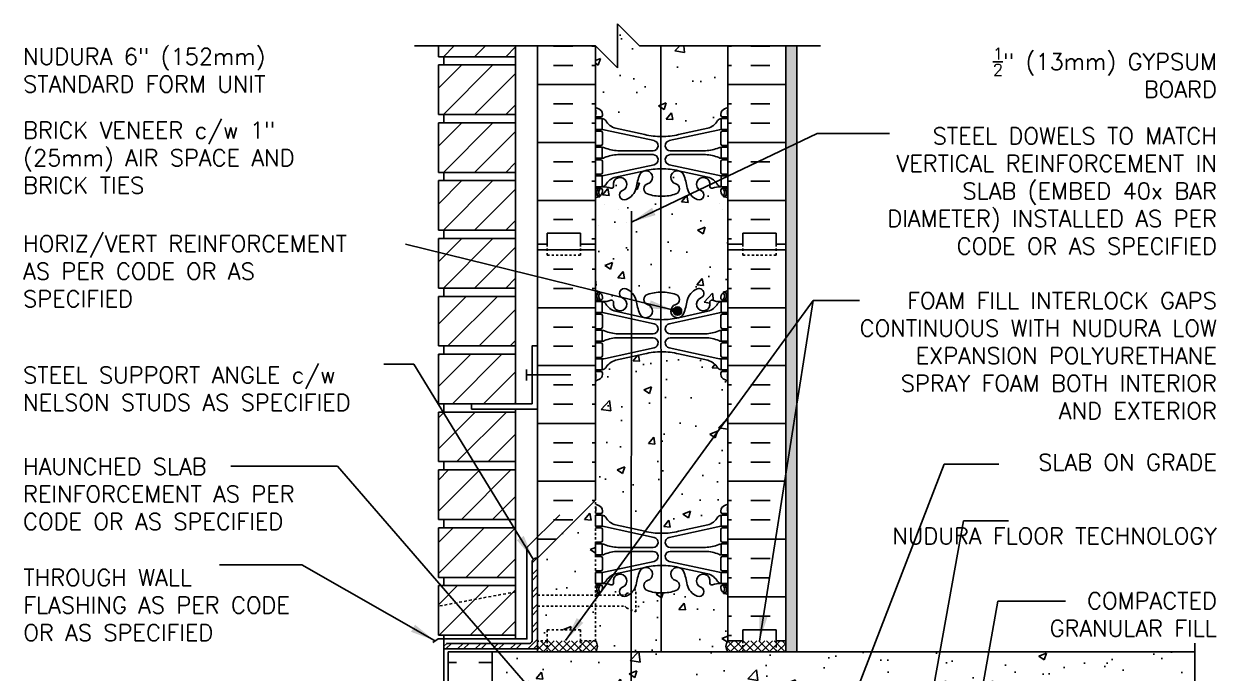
# Model space of a CAD drawing. Header units: inches. Extents: x 81 to 206, y -15 to 57.
# Drawn here: x 84.6 to 138.7, y 27.8 to 57.3 of the extents above; entities that cross this region are included whole.
import ezdxf

# ---------------------------------------------------------------- set-up
doc = ezdxf.new("R2010")
doc.units = ezdxf.units.IN
doc.header["$LTSCALE"] = 0.5
doc.header["$MEASUREMENT"] = 0
doc.linetypes.add('DASHED2', pattern=[0.375, 0.25, -0.125])
doc.linetypes.add('HIDDEN2', pattern=[0.1875, 0.125, -0.0625])
for name, color, linetype in [('HATCH', 12, 'Continuous'), ('LINE18', 9, 'Continuous'), ('line25', 2, 'Continuous'), ('LINE3', 3, 'Continuous'), ('LINE50', 5, 'Continuous'), ('LINE9', 9, 'Continuous'), ('TEXT', 4, 'Continuous'), ('Web_Edge', 9, 'Continuous')]:
    doc.layers.add(name, color=color, linetype=linetype)
doc.styles.add('DIM', font='romans.shx', dxfattribs={"width": 0.7})
doc.styles.add('ROMANS', font='romans.shx', dxfattribs={"height": 1.125})
doc.dimstyles.new('ext_12', dxfattribs={"dimscale": 12, "dimtxt": 0.09375, "dimasz": 0.09375, "dimexe": 0.09375, "dimexo": 0.0625, "dimgap": 0.0625, "dimtad": 1, "dimdec": 1, "dimzin": 3, "dimdsep": 46, "dimlunit": 4, "dimtxsty": 'DIM', "dimcen": 0.09, "dimdle": 0.09375, "dimclrt": 4, "dimadec": 0, "dimazin": 0, "dimtfac": 1, "dimtdec": 1, "dimtmove": 2, "dimatfit": 3, "dimfxl": 1, "dimfrac": 2, "dimtolj": 1, "dimtzin": 0, "dimarcsym": 0})

msp = doc.modelspace()

# ---------------------------------------------------------------- hatches: boundary and pattern name
at = {"layer": 'HATCH'}
h = msp.add_hatch(dxfattribs=at)
h.set_pattern_fill('AR-CONC', color=256, scale=0.5)
h.paths.add_polyline_path([(113.49, 56.276), (112.521, 56.276), (111.521, 57.276), (111.521, 56.276), (111.521, 55.276), (110.531, 56.267), (110.521, 56.267), (110.521, 53.495, 0.082415), (110.665, 53.416, -0.317837), (110.831, 53.18), (110.831, 53.113, -0.414214), (110.769, 53.05), (110.721, 53.05), (110.721, 52.98), (110.826, 52.98, -0.188973), (110.982, 52.885, 0.196323), (111.431, 52.539), (112.753, 52.248, 0.055576), (113.492, 52.159)])
h.paths.add_polyline_path([(116.521, 56.276), (113.49, 56.276), (113.492, 52.159, 0.060014), (114.29, 52.248), (115.611, 52.539, 0.196323), (116.061, 52.885, -0.188973), (116.216, 52.98), (116.321, 52.98), (116.321, 53.05), (116.274, 53.05, -0.414214), (116.211, 53.113), (116.211, 53.18, -0.317837), (116.378, 53.416, 0.082415), (116.521, 53.495)])
h.paths.add_polyline_path([(113.493, 49.451, -0.079191), (112.873, 49.559, -0.735593), (112.886, 50.017, 0.955472), (112.747, 50.61), (112.728, 50.606, 0.223253), (112.527, 50.441, 0.053157), (112.362, 49.827, -0.24438), (111.913, 49.306, -1), (111.75, 49.715, 2.182095), (111.34, 49.928, -0.601435), (111.22, 49.823, 0.10046), (110.826, 49.88), (110.721, 49.88), (110.721, 49.81), (110.769, 49.81, -0.414214), (110.831, 49.748), (110.831, 49.68, -0.249069), (110.721, 49.473), (110.721, 49.431), (110.631, 49.431, 0.064398), (110.521, 49.365), (110.521, 47.28), (112.148, 47.28), (112.148, 45.096, -0.146821), (112.362, 44.725, 0.053157), (112.527, 44.111, 0.223253), (112.728, 43.946), (112.747, 43.942, 0.955472), (112.886, 44.536, -0.735593), (112.873, 44.994, -0.079465), (113.495, 45.102)])
h.paths.add_polyline_path([(112.148, 47.28), (110.521, 47.28), (110.521, 47.276), (110.521, 45.187, 0.064398), (110.631, 45.121), (110.721, 45.121), (110.721, 45.079, -0.249069), (110.831, 44.872), (110.831, 44.805, -0.414214), (110.769, 44.742), (110.721, 44.742), (110.721, 44.672), (110.826, 44.672, 0.10046), (111.22, 44.73, -0.601435), (111.34, 44.625, 2.182095), (111.75, 44.838, -1), (111.913, 45.246, -0.09418), (112.148, 45.096)], flags=17)
h.paths.add_polyline_path([(116.521, 47.276), (116.521, 49.365, 0.064398), (116.411, 49.431), (116.321, 49.431), (116.321, 49.473, -0.249069), (116.211, 49.68), (116.211, 49.748, -0.414214), (116.274, 49.81), (116.321, 49.81), (116.321, 49.88), (116.216, 49.88, 0.10046), (115.823, 49.823, -0.601435), (115.703, 49.928, 2.182095), (115.293, 49.715, -1), (115.13, 49.306, -0.24438), (114.681, 49.827, 0.053157), (114.515, 50.441, 0.223253), (114.315, 50.606), (114.296, 50.61, 0.955472), (114.157, 50.017, -0.735593), (114.17, 49.559, -0.082755), (113.521, 49.451, -0.003541), (113.493, 49.451), (113.495, 45.102, -0.003269), (113.521, 45.102, -0.082755), (114.17, 44.994, -0.735593), (114.157, 44.536, 0.955472), (114.296, 43.942), (114.315, 43.946, 0.223253), (114.515, 44.111, 0.053157), (114.681, 44.725, -0.24438), (115.13, 45.246, -1), (115.293, 44.838, 2.182095), (115.703, 44.625, -0.601435), (115.823, 44.73, 0.10046), (116.216, 44.672), (116.321, 44.672), (116.321, 44.742), (116.274, 44.742, -0.414214), (116.211, 44.805), (116.211, 44.872, -0.249069), (116.321, 45.079), (116.321, 45.121), (116.411, 45.121, 0.064398), (116.521, 45.187)])
h.paths.add_polyline_path([(114.427, 44.242, -1), (114.052, 44.242, -1)], flags=16)
h.paths.add_polyline_path([(112.147, 42.171), (111.431, 42.013, 0.196323), (110.982, 41.667, -0.188973), (110.826, 41.572), (110.721, 41.572), (110.721, 41.502), (110.769, 41.502, -0.414214), (110.831, 41.44), (110.831, 41.372, -0.317837), (110.665, 41.137, 0.082415), (110.521, 41.058), (110.521, 35.665), (110.521, 35.495, 0.082415), (110.665, 35.416, -0.317837), (110.831, 35.18), (110.831, 35.113, -0.414214), (110.769, 35.05), (110.721, 35.05), (110.721, 34.98), (110.826, 34.98, -0.188973), (110.982, 34.885, 0.196323), (111.431, 34.539), (112.144, 34.382)])
h.paths.add_polyline_path([(113.497, 42.393, 0.055942), (112.753, 42.304), (112.147, 42.171), (112.144, 34.382), (112.753, 34.248, 0.056251), (113.501, 34.159)])
h.paths.add_polyline_path([(116.521, 41.058, 0.082415), (116.378, 41.137, -0.317837), (116.211, 41.372), (116.211, 41.44, -0.414214), (116.274, 41.502), (116.321, 41.502), (116.321, 41.572), (116.216, 41.572, -0.188973), (116.061, 41.667, 0.196323), (115.611, 42.013), (114.29, 42.304, 0.057795), (113.521, 42.393, 0.001847), (113.497, 42.393), (113.501, 34.159, 0.001539), (113.521, 34.159, 0.057795), (114.29, 34.248), (115.611, 34.539, 0.196323), (116.061, 34.885, -0.188973), (116.216, 34.98), (116.321, 34.98), (116.321, 35.05), (116.274, 35.05, -0.414214), (116.211, 35.113), (116.211, 35.18, -0.317837), (116.378, 35.416, 0.082415), (116.521, 35.495)])
h.paths.add_polyline_path([(112.143, 30.683), (111.923, 30.774), (111.85, 30.848), (110.521, 30.848), (110.521, 29.276, -0.332313), (110.521, 28.776), (112.142, 28.776)])
h.paths.add_polyline_path([(111.75, 31.715, 2.182095), (111.34, 31.928, -0.601435), (111.22, 31.823, 0.10046), (110.826, 31.88), (110.721, 31.88), (110.721, 31.81), (110.769, 31.81, -0.414214), (110.831, 31.748), (110.831, 31.68, -0.249069), (110.721, 31.473), (110.721, 31.431), (110.631, 31.431, 0.064398), (110.521, 31.365), (110.521, 31.348), (111.684, 31.348, -0.554087)])
h.paths.add_polyline_path([(113.502, 31.451, -0.080326), (112.873, 31.559, -0.735593), (112.886, 32.017, 0.955472), (112.747, 32.61), (112.728, 32.606, 0.223253), (112.527, 32.441, 0.053157), (112.362, 31.827, -0.104526), (112.23, 31.548), (112.35, 31.598), (112.35, 30.598), (112.143, 30.683), (112.142, 28.776), (113.503, 28.776)])
h.paths.add_polyline_path([(116.521, 31.365, 0.064398), (116.411, 31.431), (116.321, 31.431), (116.321, 31.473, -0.249069), (116.211, 31.68), (116.211, 31.748, -0.414214), (116.274, 31.81), (116.321, 31.81), (116.321, 31.88), (116.216, 31.88, 0.10046), (115.823, 31.823, -0.601435), (115.703, 31.928, 2.182095), (115.293, 31.715, -1), (115.13, 31.306, -0.24438), (114.681, 31.827, 0.053157), (114.515, 32.441, 0.223253), (114.315, 32.606), (114.296, 32.61, 0.955472), (114.157, 32.017, -0.735593), (114.17, 31.559, -0.082755), (113.521, 31.451, -0.002413), (113.502, 31.451), (113.503, 28.776), (116.521, 28.776, -0.332313), (116.521, 29.276)])
h = msp.add_hatch(dxfattribs=at)
h.set_pattern_fill('AR-SAND', color=256, scale=0.25, style=0)
h.set_pattern_definition([(37.5, (4.0625, 4e-15), (-0.0157483, 0.481706), [0, -0.38, 0, -0.425, 0, -0.40625]), (7.5, (4.0625, 4e-15), (0.4424442, 0.7055365), [0, -0.205, 0, -0.3425, 0, -0.13125]), (327.5, (3.755, 4e-15), (0.7785355, 0.0014148), [0, -0.125, 0, -0.45, 0, -0.5875]), (317.5, (3.755, 4e-15), (0.7515317, 0.219419), [0, -0.0625, 0, -0.295, 0, -0.3375])])
h.paths.add_polyline_path([(119.646, 56.276), (119.146, 56.276), (119.146, 47.276), (119.146, 29.276), (119.146, 28.776), (119.646, 28.776)])
h = msp.add_hatch(dxfattribs=at)
h.set_pattern_fill('INSUL', color=256, scale=7, style=0)
h.set_pattern_definition([(0, (-2815.6401, -367.7333), (0, 2.625), []), (0, (-2815.6401, -366.8583), (0, 2.625), [0.875, -0.875]), (0, (-2815.6401, -365.9833), (0, 2.625), [0.875, -0.875])])
h.paths.add_polyline_path([(107.896, 33.035), (110.521, 35.665), (110.521, 47.276), (109.834, 47.276), (109.834, 47.776), (108.334, 47.776), (108.334, 47.276), (107.896, 47.276)])
h = msp.add_hatch(dxfattribs=at)
h.set_pattern_fill('INSUL', color=256, scale=7, style=0)
h.set_pattern_definition([(180, (3042.683, -367.7333), (0, 2.625), []), (180, (3042.683, -366.8583), (0, 2.625), [0.875, -0.875]), (180, (3042.683, -365.9833), (0, 2.625), [0.875, -0.875])])
h.paths.add_polyline_path([(119.146, 29.276), (118.709, 29.276), (118.709, 29.776), (117.209, 29.776), (117.209, 29.276), (116.521, 29.276), (116.521, 47.276), (117.209, 47.276), (117.209, 47.776), (118.709, 47.776), (118.709, 47.276), (119.146, 47.276)])
h = msp.add_hatch(dxfattribs=at)
h.set_pattern_fill('AR-CONC', color=256, scale=0.5, style=0)
h.paths.add_polyline_path([(110.521, 35.665), (107.896, 33.035), (107.896, 31.348), (110.521, 31.348)])
h = msp.add_hatch(dxfattribs=at)
h.set_pattern_fill('ANSI32', color=256, scale=1.5, style=0)
h.set_pattern_definition([(45, (193.25594, -125.52335), (-0.3977476, 0.3977476), []), (45, (193.5211, -125.52335), (-0.3977476, 0.3977476), [])])
h.paths.add_polyline_path([(107.896, 28.91), (107.896, 33.035), (107.771, 33.035), (107.646, 32.91), (107.646, 29.285, -0.414214), (107.521, 29.16), (103.771, 29.16), (103.646, 29.035), (103.646, 28.91)])
h = msp.add_hatch(dxfattribs=at)
h.set_pattern_fill('AR-CONC', color=256, scale=0.5, style=0)
h.paths.add_polyline_path([(109.834, 29.776), (109.834, 29.276), (110.521, 29.276), (110.521, 30.848), (107.896, 30.848), (107.896, 29.276), (108.334, 29.276), (108.334, 29.776)])
h = msp.add_hatch(dxfattribs=at)
h.set_pattern_fill('ANSI37', color=256, scale=2, style=0)
h.set_pattern_definition([(45, (110.2802, 29.13872), (-0.176777, 0.176777), []), (135, (110.2802, 29.13872), (-0.176777, -0.176777), [])])
h.paths.add_polyline_path([(110.521, 29.276), (109.834, 29.276), (109.834, 28.776), (110.521, 28.776, 0.332313)])
h.paths.add_polyline_path([(109.834, 29.276), (108.334, 29.276), (108.334, 28.776), (109.834, 28.776)])
h.paths.add_polyline_path([(108.334, 29.276), (107.896, 29.276), (107.896, 28.91), (107.896, 28.776), (108.334, 28.776)])
h.paths.add_polyline_path([(119.146, 29.276), (118.709, 29.276), (118.709, 28.776), (119.146, 28.776)])
h.paths.add_polyline_path([(117.209, 29.276), (116.521, 29.276, 0.332313), (116.521, 28.776), (117.209, 28.776)])
h.paths.add_polyline_path([(118.709, 29.276), (117.209, 29.276), (117.209, 28.776), (118.709, 28.776)])
h = msp.add_hatch(dxfattribs=at)
h.set_pattern_fill('INSUL', color=256, scale=8, style=0)
h.set_pattern_definition([(0, (75.221, 12.2973), (0, 3), []), (0, (75.221, 13.2973), (0, 3), [1, -1]), (0, (75.221, 14.2973), (0, 3), [1, -1])])
h.paths.add_polyline_path([(105.834, 28.776), (103.834, 28.776), (103.834, 4.776), (105.834, 4.776)])
h = msp.add_hatch(dxfattribs=at)
h.set_pattern_fill('AR-CONC', color=256, scale=0.5, style=0)
h.paths.add_polyline_path([(125.958, 25.776), (129.868, 25.776), (130.704, 28.776), (109.436, 28.776), (109.437, 26.776), (112.989, 26.776), (112.989, 6.776), (107.834, 6.776), (107.834, 26.776), (109.437, 26.776), (109.436, 28.776), (105.834, 28.776), (105.834, 4.776), (113.834, 4.776)])
h.paths.add_polyline_path([(112.989, 26.776), (107.834, 26.776), (107.834, 6.776), (112.989, 6.776)], flags=17)
h = msp.add_hatch(dxfattribs=at)
h.set_pattern_fill('AR-CONC', color=256, scale=0.5, style=0)
h.paths.add_polyline_path([(137.703, 28.776), (125.958, 28.776), (125.958, 25.776), (137.703, 25.776)])
at = {"layer": 'LINE3'}
msp.add_hatch(color=256, dxfattribs=at).paths.add_polyline_path([(114.052, 44.242, 1), (114.427, 44.242, 1)])

# ---------------------------------------------------------------- linework, layer by layer
at = {"layer": 'HATCH'}
for p, q in [((103.621, 55.785), (104.112, 56.276)), ((105.035, 55.785), (105.526, 56.276)), ((108.61, 56.267), (109.485, 56.267)), ((110.36, 56.267), (110.521, 56.267)), ((116.683, 56.267), (116.521, 56.267)), ((118.433, 56.267), (117.558, 56.267)), ((106.449, 55.785), (106.896, 56.232)), ((103.396, 54.35), (104.457, 55.41)), ((103.621, 53.16), (105.871, 55.41)), ((108.61, 55.392), (109.485, 55.392)), ((110.36, 55.392), (110.521, 55.392)), ((116.683, 55.392), (116.521, 55.392)), ((118.433, 55.392), (117.558, 55.392)), ((105.035, 53.16), (106.896, 55.022)), ((107.896, 54.517), (110.521, 54.517)), ((119.146, 54.517), (116.521, 54.517)), ((106.449, 53.16), (106.896, 53.607)), ((108.61, 53.642), (109.485, 53.642)), ((110.36, 53.642), (110.521, 53.642)), ((116.683, 53.642), (116.521, 53.642)), ((118.433, 53.642), (117.558, 53.642)), ((103.396, 51.725), (104.457, 52.785)), ((103.621, 50.535), (105.871, 52.785)), ((108.61, 52.767), (109.485, 52.767)), ((110.36, 52.767), (110.521, 52.767)), ((116.683, 52.767), (116.521, 52.767)), ((118.433, 52.767), (117.558, 52.767)), ((105.035, 50.535), (106.896, 52.397)), ((107.896, 51.892), (110.521, 51.892)), ((119.146, 51.892), (116.521, 51.892)), ((106.449, 50.535), (106.896, 50.982)), ((108.61, 51.017), (109.485, 51.017)), ((110.36, 51.017), (110.521, 51.017)), ((116.683, 51.017), (116.521, 51.017)), ((118.433, 51.017), (117.558, 51.017)), ((103.396, 49.1), (104.457, 50.16)), ((103.621, 47.91), (105.871, 50.16)), ((105.035, 47.91), (106.896, 49.772)), ((108.61, 50.142), (109.485, 50.142)), ((110.36, 50.142), (110.521, 50.142)), ((116.683, 50.142), (116.521, 50.142)), ((118.433, 50.142), (117.558, 50.142)), ((107.896, 49.267), (110.521, 49.267)), ((112.558, 49.647), (112.558, 49.647)), ((119.146, 49.267), (116.521, 49.267)), ((110.943, 49.088), (110.943, 49.088)), ((111.55, 48.832), (111.55, 48.832)), ((116.127, 49.143), (116.127, 49.143)), ((116.282, 48.863), (116.282, 48.863)), ((106.449, 47.91), (106.896, 48.357)), ((108.61, 48.392), (109.485, 48.392)), ((110.36, 48.392), (110.521, 48.392)), ((111.908, 48.278), (111.908, 48.278)), ((113.211, 48.643), (113.211, 48.643)), ((116.683, 48.392), (116.521, 48.392)), ((118.433, 48.392), (117.558, 48.392)), ((110.656, 48.113), (110.656, 48.113)), ((103.396, 46.475), (104.457, 47.535)), ((103.621, 45.285), (105.871, 47.535)), ((105.035, 45.285), (106.896, 47.147)), ((110.36, 47.517), (110.521, 47.517)), ((116.683, 47.517), (116.521, 47.517)), ((106.449, 45.285), (106.896, 45.732)), ((103.396, 43.647), (104.66, 44.91)), ((103.824, 42.66), (106.074, 44.91)), ((105.238, 42.66), (106.896, 44.318)), ((106.653, 42.66), (106.896, 42.904)), ((103.396, 42.232), (103.449, 42.285)), ((103.396, 40.818), (104.863, 42.285)), ((104.028, 40.035), (106.278, 42.285)), ((105.442, 40.035), (106.896, 41.49)), ((106.856, 40.035), (106.896, 40.075)), ((103.396, 39.404), (103.653, 39.66)), ((103.396, 37.99), (105.067, 39.66)), ((104.231, 37.41), (106.481, 39.66)), ((105.645, 37.41), (106.896, 38.661)), ((103.396, 36.575), (103.856, 37.035)), ((103.396, 35.161), (105.27, 37.035)), ((104.435, 34.785), (106.685, 37.035)), ((105.849, 34.785), (106.896, 35.833)), ((103.396, 33.747), (104.06, 34.41)), ((103.396, 32.333), (105.474, 34.41)), ((104.638, 32.16), (106.888, 34.41)), ((106.052, 32.16), (106.896, 33.004)), ((103.396, 30.919), (104.263, 31.785)), ((103.427, 29.535), (105.677, 31.785)), ((104.841, 29.535), (106.896, 31.59)), ((106.256, 29.535), (106.896, 30.176)), ((107.896, 28.91), (107.896, 28.776)), ((107.896, 28.776), (109.896, 28.776))]:
    msp.add_line(p, q, dxfattribs=at)
for centre, start, end in [((110.187, 29.026), 323.2354, 36.7646), ((116.856, 29.026), 143.2354, 216.7646)]:
    msp.add_arc(centre, 0.418, start, end, dxfattribs=at)
at = {"layer": 'LINE18', "linetype": 'HIDDEN2'}
for p, q in [((111.85, 31.348), (111.923, 31.421)), ((111.923, 31.421), (112.35, 31.598)), ((112.35, 30.598), (112.35, 31.598)), ((107.896, 31.348), (111.85, 31.348)), ((107.896, 30.848), (111.85, 30.848)), ((111.85, 30.848), (111.923, 30.774)), ((111.923, 30.774), (112.35, 30.598))]:
    msp.add_line(p, q, dxfattribs=at)
at = {"layer": 'LINE18'}
msp.add_line((106.896, 29.535), (106.896, 29.365), dxfattribs=at)
at = {"layer": 'line25'}
for p, q in [((103.396, 55.785), (103.396, 56.276)), ((106.896, 40.035), (106.896, 56.276)), ((110.521, 56.276), (110.521, 47.276)), ((116.521, 47.276), (116.521, 56.276)), ((103.396, 55.785), (106.896, 55.785)), ((103.646, 55.41), (103.646, 55.785)), ((103.396, 55.41), (106.896, 55.41)), ((103.396, 53.16), (103.396, 55.41)), ((103.396, 53.16), (106.896, 53.16)), ((103.646, 52.785), (103.646, 53.16)), ((103.396, 52.785), (106.896, 52.785)), ((103.396, 50.535), (103.396, 52.785)), ((103.396, 50.535), (106.896, 50.535)), ((103.646, 50.16), (103.646, 50.535)), ((103.396, 50.16), (106.896, 50.16)), ((103.396, 47.91), (103.396, 50.16)), ((103.396, 47.91), (106.896, 47.91)), ((103.646, 47.535), (103.646, 47.91)), ((103.396, 47.535), (106.896, 47.535)), ((103.396, 45.285), (103.396, 47.535)), ((110.521, 47.276), (110.521, 35.665)), ((116.521, 29.276), (116.521, 47.276)), ((103.396, 45.285), (106.896, 45.285)), ((103.396, 44.91), (106.896, 44.91)), ((103.396, 42.66), (103.396, 44.91)), ((103.646, 44.91), (103.646, 45.285)), ((103.396, 42.66), (106.896, 42.66)), ((103.396, 42.285), (106.896, 42.285)), ((103.396, 40.035), (103.396, 42.285)), ((103.646, 42.285), (103.646, 42.66)), ((103.396, 40.035), (106.896, 40.035)), ((103.646, 39.66), (103.646, 40.035)), ((103.396, 39.66), (106.896, 39.66)), ((103.396, 37.41), (103.396, 39.66)), ((106.896, 39.66), (106.896, 39.785)), ((106.896, 29.535), (106.896, 39.66)), ((103.396, 37.41), (106.896, 37.41)), ((103.646, 37.035), (103.646, 37.41)), ((103.396, 37.035), (106.896, 37.035)), ((103.396, 34.785), (103.396, 37.035)), ((107.896, 33.035), (110.521, 35.665)), ((103.396, 34.785), (106.896, 34.785)), ((103.646, 34.41), (103.646, 34.785)), ((103.396, 34.41), (106.896, 34.41)), ((103.396, 32.16), (103.396, 34.41)), ((103.396, 32.16), (106.896, 32.16)), ((103.646, 31.785), (103.646, 32.16)), ((103.396, 29.535), (103.396, 31.785)), ((103.396, 31.785), (106.896, 31.785)), ((103.396, 29.535), (106.896, 29.535)), ((103.646, 29.035), (103.646, 29.535)), ((103.834, 28.776), (103.834, 4.776)), ((103.834, 28.776), (105.834, 28.776))]:
    msp.add_line(p, q, dxfattribs=at)
at = {"layer": 'LINE3'}
for p, q in [((113.49, 56.276), (113.503, 28.776)), ((112.149, 48.776), (112.137, 9.776))]:
    msp.add_line(p, q, dxfattribs=at)
msp.add_circle((114.24, 44.242), 0.188, dxfattribs=at)
at = {"layer": 'LINE50'}
for p, q in [((107.896, 47.276), (107.896, 56.276)), ((119.146, 47.276), (119.146, 56.276)), ((107.896, 29.276), (107.896, 47.276)), ((119.146, 29.276), (119.146, 47.276)), ((105.834, 28.776), (105.834, 4.776)), ((105.834, 28.776), (137.703, 28.776))]:
    msp.add_line(p, q, dxfattribs=at)
at = {"layer": 'LINE50', "color": 12, "linetype": 'HIDDEN2'}
msp.add_line((110.521, 29.276), (110.521, 35.665), dxfattribs=at)
at = {"layer": 'LINE50'}
for points in [[(110.521, 47.276), (109.834, 47.276), (109.834, 47.776), (108.334, 47.776), (108.334, 47.276), (107.896, 47.276)], [(107.896, 47.276), (108.334, 47.276), (108.334, 47.776), (109.834, 47.776), (109.834, 47.276), (110.521, 47.276)], [(116.521, 47.276), (117.209, 47.276), (117.209, 47.776), (118.709, 47.776), (118.709, 47.276), (119.146, 47.276)], [(119.146, 47.276), (118.709, 47.276), (118.709, 47.776), (117.209, 47.776), (117.209, 47.276), (116.521, 47.276)], [(116.521, 29.276), (117.209, 29.276), (117.209, 29.776), (118.709, 29.776), (118.709, 29.276), (119.146, 29.276)]]:
    msp.add_lwpolyline(points, dxfattribs=at)
at = {"layer": 'LINE50', "color": 12, "linetype": 'HIDDEN2'}
msp.add_lwpolyline([(110.521, 29.276), (109.834, 29.276), (109.834, 29.776), (108.334, 29.776), (108.334, 29.276), (107.896, 29.276)], dxfattribs=at)
at = {"layer": 'LINE9'}
for p, q in [((111.521, 56.276), (111.521, 57.276)), ((111.521, 57.276), (112.521, 56.276)), ((110.521, 56.276), (102.316, 56.276)), ((111.521, 55.276), (110.521, 56.276)), ((111.521, 56.276), (111.521, 55.276)), ((112.521, 56.276), (120.727, 56.276)), ((119.646, 56.276), (119.646, 28.776)), ((119.146, 29.276), (119.146, 28.776)), ((103.646, 28.91), (103.646, 16.776)), ((107.709, 28.776), (107.896, 28.776)), ((137.703, 29.174), (137.703, 21.776))]:
    msp.add_line(p, q, dxfattribs=at)
at = {"layer": 'LINE9', "linetype": 'Continuous'}
for q in [(107.396, 41.598), (107.396, 41.098), (109.396, 41.348)]:
    msp.add_line((107.396, 41.348), q, dxfattribs=at)
at = {"layer": 'LINE9', "linetype": 'DASHED2'}
msp.add_line((106.896, 31.501), (103.396, 30.853), dxfattribs=at)
at = {"layer": 'LINE9', "linetype": 'DASHED2', "ltscale": 0.15}
for points in [[(108.334, 47.276), (108.334, 47.276), (108.334, 46.776), (109.834, 46.776), (109.834, 47.276), (109.834, 47.276)], [(118.709, 47.276), (118.709, 47.276), (118.709, 46.776), (117.209, 46.776), (117.209, 47.276), (117.209, 47.276)], [(118.709, 29.276), (118.709, 29.276), (118.709, 28.776), (117.209, 28.776), (117.209, 29.276), (117.209, 29.276)]]:
    msp.add_lwpolyline(points, dxfattribs=at)
at = {"layer": 'LINE9'}
msp.add_lwpolyline([(104.896, 39.785), (107.896, 39.785), (107.896, 42.66), (107.646, 42.66), (107.646, 40.035), (104.896, 40.035)], close=True, dxfattribs=at)
msp.add_lwpolyline([(103.146, 29.197), (103.389, 29.365), (107.413, 29.365), (107.413, 33.515), (108.896, 34.998)], dxfattribs=at)
at = {"layer": 'LINE9', "color": 9}
msp.add_lwpolyline([(107.896, 33.035), (107.771, 33.035), (107.646, 32.91), (107.646, 29.285, -0.414214), (107.521, 29.16), (103.771, 29.16), (103.646, 29.035), (103.646, 28.91), (107.896, 28.91)], format="xyb", close=True, dxfattribs=at)
at = {"layer": 'LINE9', "color": 12, "linetype": 'HIDDEN2', "ltscale": 0.15}
msp.add_lwpolyline([(108.334, 29.276), (108.334, 29.276), (108.334, 28.776), (109.834, 28.776), (109.834, 29.276), (109.834, 29.276)], dxfattribs=at)
at = {"layer": 'TEXT'}
msp.add_line((131.833, 31.078), (128.768, 31.078), dxfattribs=at)
for points in [[(108.966, 55.643, 0, 0.36, 0), (107.886, 55.643, 0, 0, 0), (97.089, 55.643, 0, 0, 0)], [(119.694, 55.567, 0, 0.36, 0), (120.774, 55.567, 0, 0, 0), (126.847, 55.567, 0, 0, 0)], [(104.263, 52.358, 0, 0.36, 0), (103.183, 52.358, 0, 0, 0), (97.978, 52.358, 0, 0, 0)], [(113.449, 47.28, 0, 0.36, 0), (112.369, 47.28, 0, 0, 0), (101.068, 47.28, 0, 0, 0)]]:
    msp.add_lwpolyline(points, format="xyseb", dxfattribs=at)
at = {"layer": 'Web_Edge'}
for p, q in [((110.521, 53.05), (110.769, 53.05)), ((110.531, 53.17), (110.531, 53.356)), ((110.631, 52.98), (110.631, 53.05)), ((110.721, 52.98), (110.721, 53.05)), ((110.831, 53.18), (110.831, 53.113)), ((116.211, 53.18), (116.211, 53.113)), ((116.521, 53.05), (116.274, 53.05)), ((116.321, 52.98), (116.321, 53.05)), ((116.411, 52.98), (116.411, 53.05)), ((116.511, 53.17), (116.511, 53.356)), ((110.631, 52.41), (110.631, 52.48)), ((110.721, 52.41), (110.721, 52.48)), ((110.97, 52.456), (113.182, 51.975)), ((111.431, 52.539), (112.753, 52.248)), ((116.072, 52.456), (113.861, 51.975)), ((115.611, 52.539), (114.29, 52.248)), ((116.321, 52.41), (116.321, 52.48)), ((116.411, 52.41), (116.411, 52.48)), ((110.521, 52.41), (110.769, 52.41)), ((110.831, 51.813), (110.831, 52.348)), ((116.211, 51.813), (116.211, 52.348)), ((116.521, 52.41), (116.274, 52.41)), ((110.521, 51.75), (110.769, 51.75)), ((110.631, 51.68), (110.631, 51.75)), ((110.721, 51.68), (110.721, 51.75)), ((111.536, 51.52), (113.132, 51.52)), ((115.507, 51.52), (113.911, 51.52)), ((116.521, 51.75), (116.274, 51.75)), ((116.321, 51.68), (116.321, 51.75)), ((116.411, 51.68), (116.411, 51.75)), ((110.521, 51.11), (110.769, 51.11)), ((110.631, 51.11), (110.631, 51.18)), ((110.721, 51.11), (110.721, 51.18)), ((110.831, 50.513), (110.831, 51.048)), ((110.97, 50.404), (113.182, 50.885)), ((111.536, 51.34), (113.132, 51.34)), ((116.072, 50.404), (113.861, 50.885)), ((115.507, 51.34), (113.911, 51.34)), ((116.211, 50.513), (116.211, 51.048)), ((116.521, 51.11), (116.274, 51.11)), ((116.321, 51.11), (116.321, 51.18)), ((116.411, 51.11), (116.411, 51.18)), ((110.521, 50.45), (110.769, 50.45)), ((110.631, 50.38), (110.631, 50.45)), ((110.721, 50.38), (110.721, 50.45)), ((111.431, 50.321), (112.753, 50.612)), ((115.611, 50.321), (114.29, 50.612)), ((116.521, 50.45), (116.274, 50.45)), ((116.321, 50.38), (116.321, 50.45)), ((116.411, 50.38), (116.411, 50.45)), ((110.521, 49.81), (110.769, 49.81)), ((110.631, 49.81), (110.631, 49.88)), ((110.721, 49.81), (110.721, 49.88)), ((116.521, 49.81), (116.274, 49.81)), ((116.321, 49.81), (116.321, 49.88)), ((116.411, 49.81), (116.411, 49.88)), ((110.521, 49.71), (110.563, 49.71)), ((110.631, 49.431), (110.721, 49.431)), ((110.721, 49.431), (110.721, 49.473)), ((110.831, 49.68), (110.831, 49.748)), ((116.211, 49.68), (116.211, 49.748)), ((116.321, 49.431), (116.321, 49.473)), ((116.411, 49.431), (116.321, 49.431)), ((116.521, 49.71), (116.48, 49.71)), ((110.631, 45.121), (110.721, 45.121)), ((110.721, 45.121), (110.721, 45.079)), ((116.411, 45.121), (116.321, 45.121)), ((116.321, 45.121), (116.321, 45.079)), ((110.521, 44.842), (110.563, 44.842)), ((110.521, 44.742), (110.769, 44.742)), ((110.631, 44.742), (110.631, 44.672)), ((110.721, 44.742), (110.721, 44.672)), ((110.831, 44.872), (110.831, 44.805)), ((116.211, 44.872), (116.211, 44.805)), ((116.521, 44.742), (116.274, 44.742)), ((116.321, 44.742), (116.321, 44.672)), ((116.411, 44.742), (116.411, 44.672)), ((116.521, 44.842), (116.48, 44.842)), ((110.521, 44.102), (110.769, 44.102)), ((110.631, 44.172), (110.631, 44.102)), ((110.721, 44.172), (110.721, 44.102)), ((110.831, 44.04), (110.831, 43.505)), ((110.97, 44.149), (113.182, 43.667)), ((111.431, 44.231), (112.753, 43.941)), ((116.072, 44.149), (113.861, 43.667)), ((115.611, 44.231), (114.29, 43.941)), ((116.211, 44.04), (116.211, 43.505)), ((116.521, 44.102), (116.274, 44.102)), ((116.321, 44.172), (116.321, 44.102)), ((116.411, 44.172), (116.411, 44.102)), ((110.521, 43.442), (110.769, 43.442)), ((110.631, 43.442), (110.631, 43.372)), ((110.721, 43.442), (110.721, 43.372)), ((116.521, 43.442), (116.274, 43.442)), ((116.321, 43.442), (116.321, 43.372)), ((116.411, 43.442), (116.411, 43.372)), ((110.521, 42.802), (110.769, 42.802)), ((110.631, 42.872), (110.631, 42.802)), ((110.721, 42.872), (110.721, 42.802)), ((110.831, 42.74), (110.831, 42.205)), ((111.536, 43.212), (113.132, 43.212)), ((111.536, 43.032), (113.132, 43.032)), ((115.507, 43.212), (113.911, 43.212)), ((115.507, 43.032), (113.911, 43.032)), ((116.211, 42.74), (116.211, 42.205)), ((116.521, 42.802), (116.274, 42.802)), ((116.321, 42.872), (116.321, 42.802)), ((116.411, 42.872), (116.411, 42.802)), ((110.97, 42.096), (113.182, 42.578)), ((111.431, 42.013), (112.753, 42.304)), ((116.072, 42.096), (113.861, 42.578)), ((115.611, 42.013), (114.29, 42.304)), ((110.521, 42.142), (110.769, 42.142)), ((110.631, 42.142), (110.631, 42.072)), ((110.721, 42.142), (110.721, 42.072)), ((116.521, 42.142), (116.274, 42.142)), ((116.321, 42.142), (116.321, 42.072)), ((116.411, 42.142), (116.411, 42.072)), ((110.521, 41.502), (110.769, 41.502)), ((110.531, 41.382), (110.531, 41.196)), ((110.631, 41.572), (110.631, 41.502)), ((110.721, 41.572), (110.721, 41.502)), ((110.831, 41.372), (110.831, 41.44)), ((116.211, 41.372), (116.211, 41.44)), ((116.521, 41.502), (116.274, 41.502)), ((116.321, 41.572), (116.321, 41.502)), ((116.411, 41.572), (116.411, 41.502)), ((116.511, 41.382), (116.511, 41.196)), ((110.531, 35.17), (110.531, 35.356)), ((110.831, 35.18), (110.831, 35.113)), ((116.211, 35.18), (116.211, 35.113)), ((116.511, 35.17), (116.511, 35.356)), ((110.521, 35.05), (110.769, 35.05)), ((110.631, 34.98), (110.631, 35.05)), ((110.721, 34.98), (110.721, 35.05)), ((116.521, 35.05), (116.274, 35.05)), ((116.321, 34.98), (116.321, 35.05)), ((116.411, 34.98), (116.411, 35.05)), ((110.521, 34.41), (110.769, 34.41)), ((110.631, 34.41), (110.631, 34.48)), ((110.721, 34.41), (110.721, 34.48)), ((110.831, 33.813), (110.831, 34.348)), ((110.97, 34.456), (113.182, 33.975)), ((111.431, 34.539), (112.753, 34.248)), ((116.072, 34.456), (113.861, 33.975)), ((115.611, 34.539), (114.29, 34.248)), ((116.211, 33.813), (116.211, 34.348)), ((116.521, 34.41), (116.274, 34.41)), ((116.321, 34.41), (116.321, 34.48)), ((116.411, 34.41), (116.411, 34.48)), ((110.521, 33.75), (110.769, 33.75)), ((110.631, 33.68), (110.631, 33.75)), ((110.721, 33.68), (110.721, 33.75)), ((116.521, 33.75), (116.274, 33.75)), ((116.321, 33.68), (116.321, 33.75)), ((116.411, 33.68), (116.411, 33.75)), ((110.521, 33.11), (110.769, 33.11)), ((110.631, 33.11), (110.631, 33.18)), ((110.721, 33.11), (110.721, 33.18)), ((110.831, 32.513), (110.831, 33.048)), ((111.536, 33.52), (113.132, 33.52)), ((111.536, 33.34), (113.132, 33.34)), ((115.507, 33.52), (113.911, 33.52)), ((115.507, 33.34), (113.911, 33.34)), ((116.211, 32.513), (116.211, 33.048)), ((116.521, 33.11), (116.274, 33.11)), ((116.321, 33.11), (116.321, 33.18)), ((116.411, 33.11), (116.411, 33.18)), ((110.521, 32.45), (110.769, 32.45)), ((110.631, 32.38), (110.631, 32.45)), ((110.721, 32.38), (110.721, 32.45)), ((110.97, 32.404), (113.182, 32.885)), ((111.431, 32.321), (112.753, 32.612)), ((116.072, 32.404), (113.861, 32.885)), ((115.611, 32.321), (114.29, 32.612)), ((116.521, 32.45), (116.274, 32.45)), ((116.321, 32.38), (116.321, 32.45)), ((116.411, 32.38), (116.411, 32.45)), ((110.521, 31.81), (110.769, 31.81)), ((110.521, 31.71), (110.563, 31.71)), ((110.631, 31.81), (110.631, 31.88)), ((110.631, 31.431), (110.721, 31.431)), ((110.721, 31.81), (110.721, 31.88)), ((110.721, 31.431), (110.721, 31.473)), ((110.831, 31.68), (110.831, 31.748)), ((116.211, 31.68), (116.211, 31.748)), ((116.521, 31.81), (116.274, 31.81)), ((116.321, 31.81), (116.321, 31.88)), ((116.321, 31.431), (116.321, 31.473)), ((116.411, 31.431), (116.321, 31.431)), ((116.411, 31.81), (116.411, 31.88)), ((116.521, 31.71), (116.48, 31.71))]:
    msp.add_line(p, q, dxfattribs=at)
for points in [[(110.526, 52.98), (110.826, 52.98), (110.826, 52.48), (110.526, 52.48)], [(116.516, 52.98), (116.216, 52.98), (116.216, 52.48), (116.516, 52.48)], [(110.526, 51.68), (110.826, 51.68), (110.826, 51.18), (110.526, 51.18)], [(116.516, 51.68), (116.216, 51.68), (116.216, 51.18), (116.516, 51.18)], [(110.526, 50.38), (110.826, 50.38), (110.826, 49.88), (110.526, 49.88)], [(116.516, 50.38), (116.216, 50.38), (116.216, 49.88), (116.516, 49.88)], [(110.526, 44.172), (110.826, 44.172), (110.826, 44.672), (110.526, 44.672)], [(116.516, 44.172), (116.216, 44.172), (116.216, 44.672), (116.516, 44.672)], [(110.526, 42.872), (110.826, 42.872), (110.826, 43.372), (110.526, 43.372)], [(116.516, 42.872), (116.216, 42.872), (116.216, 43.372), (116.516, 43.372)], [(110.526, 41.572), (110.826, 41.572), (110.826, 42.072), (110.526, 42.072)], [(116.516, 41.572), (116.216, 41.572), (116.216, 42.072), (116.516, 42.072)], [(110.526, 34.98), (110.826, 34.98), (110.826, 34.48), (110.526, 34.48)], [(116.516, 34.98), (116.216, 34.98), (116.216, 34.48), (116.516, 34.48)], [(110.526, 33.68), (110.826, 33.68), (110.826, 33.18), (110.526, 33.18)], [(116.516, 33.68), (116.216, 33.68), (116.216, 33.18), (116.516, 33.18)], [(110.526, 32.38), (110.826, 32.38), (110.826, 31.88), (110.526, 31.88)], [(116.516, 32.38), (116.216, 32.38), (116.216, 31.88), (116.516, 31.88)]]:
    msp.add_lwpolyline(points, close=True, dxfattribs=at)
for centre, radius, start, end in [((110.831, 53.887), 0.5, 231.6833, 250.5288), ((110.831, 53.887), 0.6, 238.8907, 238.927), ((110.511, 53.17), 0.02, 299.988, 360), ((110.511, 53.356), 0.02, 360, 58.927), ((110.581, 53.18), 0.25, 0, 70.5288), ((110.769, 53.113), 0.0625, 270, 0), ((116.461, 53.18), 0.25, 109.4712, 180), ((116.274, 53.113), 0.0625, 180, 270), ((116.211, 53.887), 0.5, 289.4712, 308.3167), ((116.531, 53.356), 0.02, 121.073, 180), ((116.531, 53.17), 0.02, 180, 240.012), ((116.211, 53.887), 0.6, 301.073, 301.1093), ((110.783, 52.734), 0.25, 37.2777, 80.0823), ((110.736, 51.484), 1, 76.4291, 84.7991), ((111.631, 53.262), 0.75, 210.155, 254.5838), ((115.412, 53.262), 0.75, 285.4162, 329.845), ((116.259, 52.734), 0.25, 99.9177, 142.7223), ((116.307, 51.484), 1, 95.2009, 103.5709), ((110.769, 52.348), 0.0625, 0, 90), ((113.521, 55.515), 3.356, 256.7692, 270), ((113.132, 51.75), 0.23, 270, 77.6055), ((113.521, 55.515), 3.356, 270, 283.2308), ((113.911, 51.75), 0.23, 102.3945, 270), ((116.274, 52.348), 0.0625, 90, 180), ((110.769, 51.813), 0.0625, 270, 0), ((110.822, 51.461), 0.219, 60.4937, 88.92), ((110.822, 51.461), 0.219, 60.4937, 88.92), ((111.566, 53.12), 1.6, 246.5673, 268.9203), ((111.566, 53.12), 1.6, 246.5673, 268.9203), ((115.477, 53.12), 1.6, 271.0797, 293.4327), ((115.477, 53.12), 1.6, 271.0797, 293.4327), ((116.221, 51.461), 0.219, 91.08, 119.5063), ((116.221, 51.461), 0.219, 91.08, 119.5063), ((116.274, 51.813), 0.0625, 180, 270), ((110.769, 51.048), 0.0625, 0, 90), ((110.822, 51.399), 0.219, 271.08, 299.5063), ((111.566, 49.74), 1.6, 91.0797, 113.4327), ((113.132, 51.11), 0.23, 282.3945, 90), ((113.911, 51.11), 0.23, 90, 257.6055), ((115.477, 49.74), 1.6, 66.5673, 88.9203), ((116.221, 51.399), 0.219, 240.4937, 268.92), ((116.274, 51.048), 0.0625, 90, 180), ((110.769, 50.513), 0.0625, 270, 0), ((110.736, 51.376), 1, 275.2009, 283.5709), ((111.631, 49.598), 0.75, 105.4162, 149.845), ((111.636, 49.998), 0.305, 291.8037, 193.3205), ((115.324, 49.356), 3, 158.8016, 170.9727), ((112.803, 50.31), 0.305, 285.7253, 154.6218), ((113.521, 47.345), 3.356, 90, 103.2308), ((113.521, 47.345), 3.356, 76.7692, 90), ((114.24, 50.31), 0.305, 25.3782, 254.2747), ((111.718, 49.356), 3, 9.0273, 21.1984), ((115.406, 49.998), 0.305, 346.6795, 248.1963), ((115.412, 49.598), 0.75, 30.155, 74.5838), ((116.307, 51.376), 1, 256.4291, 264.7991), ((116.274, 50.513), 0.0625, 180, 270), ((110.825, 49.625), 0.25, 137.5391, 219.8855), ((110.674, 49.764), 0.045, 317.5391, 137.5391), ((110.769, 49.748), 0.0625, 360, 90), ((110.783, 50.126), 0.25, 279.9177, 322.7223), ((110.882, 48.882), 1, 70.0933, 93.2121), ((111.252, 49.907), 0.09, 251.1349, 13.3205), ((111.636, 49.998), 0.745, 291.8037, 346.7348), ((112.951, 49.786), 0.24, 105.7253, 251.077), ((114.092, 49.786), 0.24, 288.923, 74.2747), ((115.406, 49.998), 0.745, 193.2652, 248.1963), ((115.791, 49.907), 0.09, 166.6795, 288.8651), ((116.16, 48.882), 1, 86.7879, 109.9067), ((116.259, 50.126), 0.25, 217.2777, 260.0823), ((116.274, 49.748), 0.0625, 90, 180), ((116.369, 49.764), 0.045, 42.4609, 222.4609), ((116.218, 49.625), 0.25, 320.1145, 42.4609), ((110.831, 48.973), 0.6, 114.9252, 121.1093), ((110.831, 48.973), 0.5, 109.4712, 128.3167), ((110.563, 49.69), 0.02, 345.8459, 90), ((110.57, 49.535), 0.02, 294.9252, 19.2084), ((110.667, 49.495), 0.045, 218.552, 40.8121), ((110.825, 49.625), 0.16, 137.5391, 219.9999), ((110.581, 49.68), 0.25, 289.4712, 360), ((111.831, 49.511), 0.22, 111.8037, 291.8037), ((113.521, 51.451), 2, 251.077, 270), ((113.521, 51.451), 2, 270, 288.923), ((115.211, 49.511), 0.22, 248.1963, 68.1963), ((116.461, 49.68), 0.25, 180, 250.5288), ((116.375, 49.495), 0.045, 139.1879, 321.448), ((116.218, 49.625), 0.16, 320.0001, 42.4609), ((116.211, 48.973), 0.5, 51.6833, 70.5288), ((116.473, 49.535), 0.02, 160.7916, 245.0748), ((116.48, 49.69), 0.02, 90, 194.1541), ((116.211, 48.973), 0.6, 58.8907, 65.0748), ((110.831, 45.579), 0.5, 231.6833, 250.5288), ((110.831, 45.579), 0.6, 238.8907, 245.0748), ((110.825, 44.927), 0.25, 140.1145, 222.4609), ((110.57, 45.017), 0.02, 340.7916, 65.0748), ((110.667, 45.058), 0.045, 319.1879, 141.448), ((110.581, 44.872), 0.25, 0, 70.5288), ((110.825, 44.927), 0.16, 140.0001, 222.4609), ((111.831, 45.042), 0.22, 68.1963, 248.1963), ((111.636, 44.554), 0.745, 13.2652, 68.1963), ((112.951, 44.767), 0.24, 108.923, 254.2747), ((113.521, 43.102), 2, 90, 108.923), ((113.521, 43.102), 2, 71.077, 90), ((114.092, 44.767), 0.24, 285.7253, 71.077), ((115.406, 44.554), 0.745, 111.8037, 166.7348), ((115.211, 45.042), 0.22, 291.8037, 111.8037), ((116.461, 44.872), 0.25, 109.4712, 180), ((116.375, 45.058), 0.045, 38.552, 220.8121), ((116.218, 44.927), 0.16, 317.5391, 39.9999), ((116.211, 45.579), 0.5, 289.4712, 308.3167), ((116.218, 44.927), 0.25, 317.5391, 39.8855), ((116.473, 45.017), 0.02, 114.9252, 199.2084), ((116.211, 45.579), 0.6, 294.9252, 301.1093), ((110.563, 44.862), 0.02, 270, 14.1541), ((110.674, 44.789), 0.045, 222.4609, 42.4609), ((110.769, 44.805), 0.0625, 270, 0), ((110.882, 45.671), 1, 266.7879, 289.9067), ((110.783, 44.426), 0.25, 37.2777, 80.0823), ((111.631, 44.954), 0.75, 210.155, 254.5838), ((111.252, 44.645), 0.09, 346.6795, 108.8651), ((111.636, 44.554), 0.305, 166.6795, 68.1963), ((115.324, 45.196), 3, 189.0273, 201.1984), ((112.803, 44.242), 0.305, 205.3782, 74.2747), ((114.24, 44.242), 0.305, 105.7253, 334.6218), ((111.718, 45.196), 3, 338.8016, 350.9727), ((115.406, 44.554), 0.305, 111.8037, 13.3205), ((115.412, 44.954), 0.75, 285.4162, 329.845), ((115.791, 44.645), 0.09, 71.1349, 193.3205), ((116.16, 45.671), 1, 250.0933, 273.2121), ((116.259, 44.426), 0.25, 99.9177, 142.7223), ((116.274, 44.805), 0.0625, 180, 270), ((116.369, 44.789), 0.045, 137.5391, 317.5391), ((116.48, 44.862), 0.02, 165.8459, 270), ((110.769, 44.04), 0.0625, 0, 90), ((110.736, 43.176), 1, 76.4291, 84.7991), ((113.521, 47.208), 3.356, 256.7692, 270), ((113.521, 47.208), 3.356, 270, 283.2308), ((116.307, 43.176), 1, 95.2009, 103.5709), ((116.274, 44.04), 0.0625, 90, 180), ((110.769, 43.505), 0.0625, 270, 0), ((110.822, 43.154), 0.219, 60.4937, 88.92), ((111.566, 44.812), 1.6, 246.5673, 268.9203), ((113.132, 43.442), 0.23, 270, 77.6055), ((113.911, 43.442), 0.23, 102.3945, 270), ((115.477, 44.812), 1.6, 271.0797, 293.4327), ((116.221, 43.154), 0.219, 91.08, 119.5063), ((116.274, 43.505), 0.0625, 180, 270), ((110.769, 42.74), 0.0625, 0, 90), ((110.822, 43.091), 0.219, 271.08, 299.5063), ((110.822, 43.091), 0.219, 271.08, 299.5063), ((111.566, 41.433), 1.6, 91.0797, 113.4327), ((111.566, 41.433), 1.6, 91.0797, 113.4327), ((113.132, 42.802), 0.23, 282.3945, 90), ((113.911, 42.802), 0.23, 90, 257.6055), ((115.477, 41.433), 1.6, 66.5673, 88.9203), ((115.477, 41.433), 1.6, 66.5673, 88.9203), ((116.221, 43.091), 0.219, 240.4937, 268.92), ((116.221, 43.091), 0.219, 240.4937, 268.92), ((116.274, 42.74), 0.0625, 90, 180), ((110.769, 42.205), 0.0625, 270, 0), ((113.521, 39.037), 3.356, 90, 103.2308), ((113.521, 39.037), 3.356, 76.7692, 90), ((116.274, 42.205), 0.0625, 180, 270), ((110.736, 43.068), 1, 275.2009, 283.5709), ((110.783, 41.819), 0.25, 279.9177, 322.7223), ((111.631, 41.29), 0.75, 105.4162, 149.845), ((115.412, 41.29), 0.75, 30.155, 74.5838), ((116.259, 41.819), 0.25, 217.2777, 260.0823), ((116.307, 43.068), 1, 256.4291, 264.7991), ((110.511, 41.382), 0.02, 0, 60.012), ((110.831, 40.665), 0.6, 121.073, 121.1093), ((110.831, 40.665), 0.5, 109.4712, 128.3167), ((110.511, 41.196), 0.02, 301.073, 0), ((110.581, 41.372), 0.25, 289.4712, 360), ((110.769, 41.44), 0.0625, 360, 90), ((116.274, 41.44), 0.0625, 90, 180), ((116.461, 41.372), 0.25, 180, 250.5288), ((116.211, 40.665), 0.5, 51.6833, 70.5288), ((116.531, 41.382), 0.02, 119.988, 180), ((116.531, 41.196), 0.02, 180, 238.927), ((116.211, 40.665), 0.6, 58.8907, 58.927), ((110.831, 35.887), 0.5, 231.6833, 250.5288), ((110.831, 35.887), 0.6, 238.8907, 238.927), ((110.511, 35.17), 0.02, 299.988, 360), ((110.511, 35.356), 0.02, 360, 58.927), ((110.581, 35.18), 0.25, 0, 70.5288), ((116.461, 35.18), 0.25, 109.4712, 180), ((116.211, 35.887), 0.5, 289.4712, 308.3167), ((116.531, 35.356), 0.02, 121.073, 180), ((116.531, 35.17), 0.02, 180, 240.012), ((116.211, 35.887), 0.6, 301.073, 301.1093), ((110.769, 35.113), 0.0625, 270, 0), ((110.783, 34.734), 0.25, 37.2777, 80.0823), ((111.631, 35.262), 0.75, 210.155, 254.5838), ((115.412, 35.262), 0.75, 285.4162, 329.845), ((116.259, 34.734), 0.25, 99.9177, 142.7223), ((116.274, 35.113), 0.0625, 180, 270), ((110.769, 34.348), 0.0625, 0, 90), ((110.736, 33.484), 1, 76.4291, 84.7991), ((113.521, 37.515), 3.356, 256.7692, 270), ((113.521, 37.515), 3.356, 270, 283.2308), ((116.307, 33.484), 1, 95.2009, 103.5709), ((116.274, 34.348), 0.0625, 90, 180), ((110.769, 33.813), 0.0625, 270, 0), ((110.822, 33.461), 0.219, 60.4937, 88.92), ((110.822, 33.461), 0.219, 60.4937, 88.92), ((111.566, 35.12), 1.6, 246.5673, 268.9203), ((111.566, 35.12), 1.6, 246.5673, 268.9203), ((113.132, 33.75), 0.23, 270, 77.6055), ((113.911, 33.75), 0.23, 102.3945, 270), ((115.477, 35.12), 1.6, 271.0797, 293.4327), ((115.477, 35.12), 1.6, 271.0797, 293.4327), ((116.221, 33.461), 0.219, 91.08, 119.5063), ((116.221, 33.461), 0.219, 91.08, 119.5063), ((116.274, 33.813), 0.0625, 180, 270), ((110.769, 33.048), 0.0625, 0, 90), ((110.822, 33.399), 0.219, 271.08, 299.5063), ((111.566, 31.74), 1.6, 91.0797, 113.4327), ((113.132, 33.11), 0.23, 282.3945, 90), ((113.911, 33.11), 0.23, 90, 257.6055), ((115.477, 31.74), 1.6, 66.5673, 88.9203), ((116.221, 33.399), 0.219, 240.4937, 268.92), ((116.274, 33.048), 0.0625, 90, 180), ((110.769, 32.513), 0.0625, 270, 0), ((112.803, 32.31), 0.305, 285.7253, 154.6218), ((113.521, 29.345), 3.356, 90, 103.2308), ((113.521, 29.345), 3.356, 76.7692, 90), ((114.24, 32.31), 0.305, 25.3782, 254.2747), ((116.274, 32.513), 0.0625, 180, 270), ((110.736, 33.376), 1, 275.2009, 283.5709), ((110.783, 32.126), 0.25, 279.9177, 322.7223), ((111.631, 31.598), 0.75, 105.4162, 149.845), ((111.252, 31.907), 0.09, 251.1349, 13.3205), ((111.636, 31.998), 0.305, 291.8037, 193.3205), ((115.324, 31.356), 3, 158.8016, 170.9727), ((112.951, 31.786), 0.24, 105.7253, 251.077), ((114.092, 31.786), 0.24, 288.923, 74.2747), ((111.718, 31.356), 3, 9.0273, 21.1984), ((115.406, 31.998), 0.305, 346.6795, 248.1963), ((115.412, 31.598), 0.75, 30.155, 74.5838), ((115.791, 31.907), 0.09, 166.6795, 288.8651), ((116.259, 32.126), 0.25, 217.2777, 260.0823), ((116.307, 33.376), 1, 256.4291, 264.7991), ((110.831, 30.973), 0.6, 114.9252, 121.1093), ((110.831, 30.973), 0.5, 109.4712, 128.3167), ((110.563, 31.69), 0.02, 345.8459, 90), ((110.825, 31.625), 0.25, 137.5391, 219.8855), ((110.57, 31.535), 0.02, 294.9252, 19.2084), ((110.667, 31.495), 0.045, 218.552, 40.8121), ((110.674, 31.764), 0.045, 317.5391, 137.5391), ((110.825, 31.625), 0.16, 137.5391, 219.9999), ((110.581, 31.68), 0.25, 289.4712, 360), ((110.769, 31.748), 0.0625, 360, 90), ((110.882, 30.882), 1, 70.0933, 93.2121), ((111.831, 31.511), 0.22, 111.8037, 291.8037), ((111.636, 31.998), 0.745, 291.8037, 346.7348), ((113.521, 33.451), 2, 251.077, 270), ((113.521, 33.451), 2, 270, 288.923), ((115.406, 31.998), 0.745, 193.2652, 248.1963), ((115.211, 31.511), 0.22, 248.1963, 68.1963), ((116.16, 30.882), 1, 86.7879, 109.9067), ((116.274, 31.748), 0.0625, 90, 180), ((116.461, 31.68), 0.25, 180, 250.5288), ((116.369, 31.764), 0.045, 42.4609, 222.4609), ((116.375, 31.495), 0.045, 139.1879, 321.448), ((116.218, 31.625), 0.16, 320.0001, 42.4609), ((116.211, 30.973), 0.5, 51.6833, 70.5288), ((116.218, 31.625), 0.25, 320.1145, 42.4609), ((116.473, 31.535), 0.02, 160.7916, 245.0748), ((116.48, 31.69), 0.02, 90, 194.1541), ((116.211, 30.973), 0.6, 58.8907, 65.0748)]:
    msp.add_arc(centre, radius, start, end, dxfattribs=at)

# ---------------------------------------------------------------- texts
at = {"layer": 'TEXT', "char_height": 0.75, "style": 'ROMANS'}
for s, insert, width, attachment_point in [('NUDURA 6" (152mm) STANDARD FORM UNIT', (84.56, 55.168), 16.37365, 4), ('\\A1;{\\H0.7x;\\S1/2;}" (13mm) GYPSUM BOARD', (138.703, 55.057), 12.76394, 6), ('BRICK VENEER c/w 1" (25mm) AIR SPACE AND BRICK TIES ', (84.56, 51.198), 16.37365, 4), ('\\A1;STEEL DOWELS TO MATCH VERTICAL REINFORCEMENT IN SLAB (EMBED 40x BAR DIAMETER) INSTALLED AS PER CODE OR AS SPECIFIED', (138.703, 49.691), 16.37365, 6), ('HORIZ/VERT REINFORCEMENT AS PER CODE OR AS SPECIFIED', (84.56, 46.049), 16.37365, 4), ('\\A1;FOAM FILL INTERLOCK GAPS CONTINUOUS WITH NUDURA LOW EXPANSION POLYURETHANE SPRAY FOAM BOTH INTERIOR AND EXTERIOR', (138.703, 42.216), 17.72694, 6), ('STEEL SUPPORT ANGLE c/w NELSON STUDS AS SPECIFIED', (84.56, 40.719), 16.37365, 4), ('HAUNCHED SLAB REINFORCEMENT AS PER CODE OR AS SPECIFIED', (84.56, 35.94), 16.37365, 4), ('\\A1;SLAB ON GRADE', (138.703, 37.38), 16.37365, 6), ('\\A1;NUDURA FLOOR TECHNOLOGY', (138.703, 34.038), 16.37365, 6), ('THROUGH WALL FLASHING AS PER CODE OR AS SPECIFIED', (84.57, 30.899), 13.10039, 4), ('\\A1;COMPACTED \\PGRANULAR FILL', (138.703, 30.472), 16.37365, 6)]:
    msp.add_mtext(s, dxfattribs=dict(at, insert=insert, width=width, attachment_point=attachment_point))

# ---------------------------------------------------------------- leaders
at = {"layer": 'TEXT'}
for points, override in [([(112.149, 48.276), (120.567, 52.307), (123.86, 52.307)], {"dimgap": 0.0625, "dimtad": 0}), ([(114.073, 44.279), (101.909, 47.28)], {"dimgap": 0.0625, "dimtad": 0}), ([(109.158, 29.292), (120.385, 44.722), (122.493, 44.722)], {"dimtad": 0}), ([(117.959, 29.267), (120.385, 44.722), (122.493, 44.722)], {"dimtad": 0}), ([(107.698, 32.984), (102.275, 41.829), (100.924, 41.829)], {"dimgap": 0.0625, "dimtad": 0}), ([(108.084, 26.515), (98.813, 37.211), (93.987, 37.211)], {"dimgap": 0.0625, "dimtad": 0}), ([(121.693, 25.282), (126.333, 37.302), (128.809, 37.302)], {"dimtad": 0}), ([(125.05, 22.708), (127.214, 34.728), (129.245, 34.728)], {"dimtad": 0}), ([(103.221, 29.291), (97.207, 32.733), (93.461, 32.733)], {"dimtad": 0}), ([(126.748, 19.651), (128.768, 31.078)], {"dimgap": 0.0625, "dimtad": 0})]:
    msp.add_leader(points, dimstyle='ext_12', override=override, dxfattribs=at)

doc.saveas('drawing.dxf')
